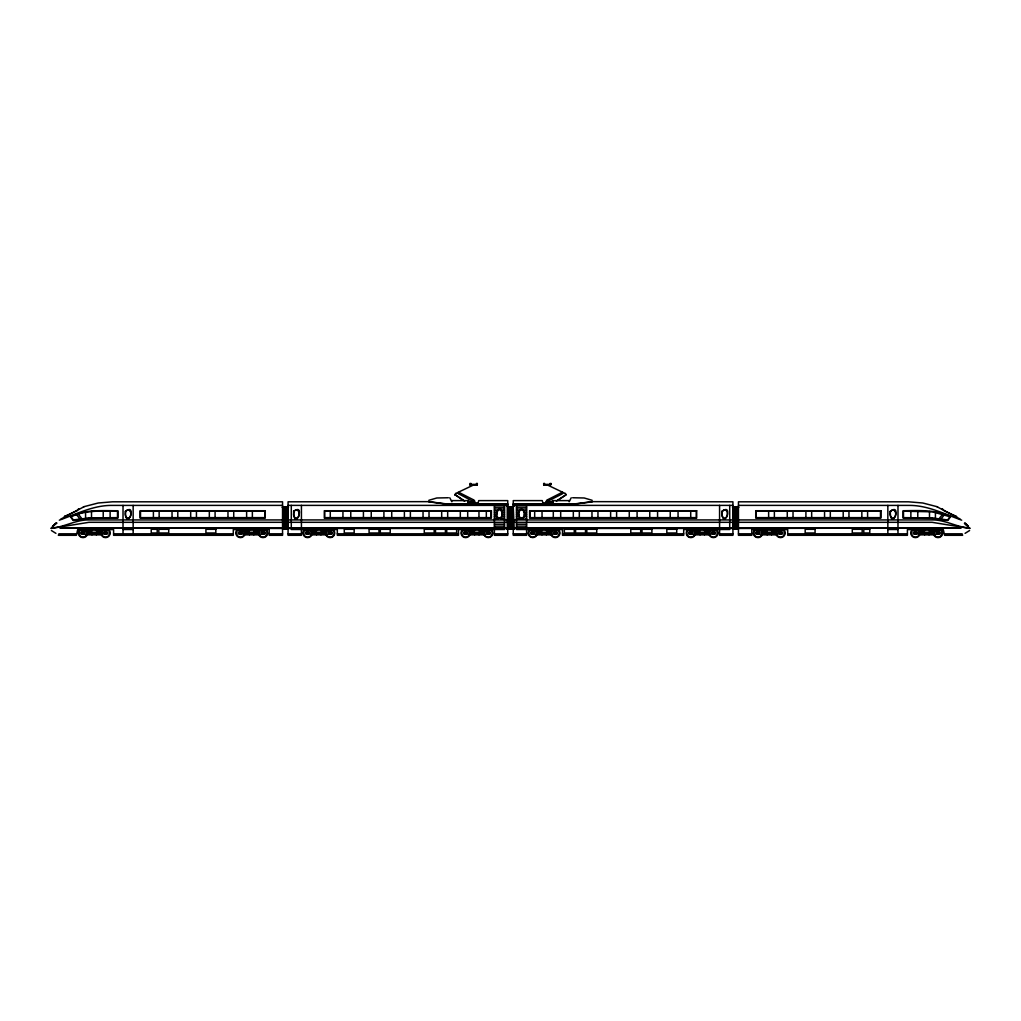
<?xml version="1.0" encoding="UTF-8"?>
<svg xmlns="http://www.w3.org/2000/svg" width="1021" height="1021" viewBox="0 0 1021 1021"><rect width="100%" height="100%" fill="white"/><g stroke="black" fill="none" stroke-linecap="round" stroke-linejoin="round"><path stroke-width="1.5" d="M502.179 516.537C501.49 494.84 489.506 525.892 502.179 516.537L504.514 516.562M522.293 518.515C526.3 517.137 525.253 507.463 520.11 509.632C515.694 514.035 520.225 521.769 526.606 518.477M472.761 501.847L473.68 499.78L474.612 501.847M474.612 500.698L474.331 501.349M546.388 501.847L547.32 499.78L548.239 501.847M548.239 500.698L547.779 501.502M455.685 493.5L455.124 494.93L455.685 493.5L474.114 484.707L473.259 484.707M53.066 526.198L54.036 525.151L53.143 526.236M459.616 493.564C454.639 492.122 463.674 495.185 458.148 492.837L459.399 493.781M967.934 526.198L966.964 525.151L967.921 526.223M556.317 501.145L565.851 494.891L565.417 493.59L546.886 484.707L547.741 484.707M126.004 510.908C122.239 520.327 133.917 520.327 130.165 510.908M294.278 510.908C290.513 520.327 302.19 520.327 298.438 510.908M497.38 510.908C493.615 520.327 505.293 520.327 501.528 510.908M519.472 510.908C515.707 520.327 527.385 520.327 523.62 510.908M722.562 510.908C718.81 520.327 730.487 520.327 726.722 510.908M890.835 510.908C887.083 520.327 898.761 520.327 894.996 510.908M565.315 493.5L565.838 494.598M569.131 501.77L569.527 501.017M571.237 497.75L569.744 500.609L552.374 500.609L551.685 503.136L542.942 503.136L542.253 500.609L513.257 500.609L513.257 535.31L526.606 535.31L526.606 505.382M561.384 493.564L561.805 492.25L562.852 492.837C559.534 495.249 563.758 491.216 561.601 493.781M76.537 511.062L78.694 508.777M463.47 500.418L455.162 494.598M126.017 510.883L128.084 509.67L130.152 510.883M294.29 510.883L296.358 509.67L298.413 510.883M497.393 510.883L499.448 509.67L501.515 510.883M519.485 510.883L521.552 509.67L523.607 510.883M722.587 510.883L724.642 509.67L726.71 510.883M890.848 510.883L892.916 509.67L894.983 510.883M969.593 530.524L965.087 533.345M939.154 518.617L942.766 514.099M941.107 518.872L944.476 514.661M54.93 524.067L52.454 526.542L55.964 523.122M83.352 507.08L84.143 506.633M282.09 507.271L283.008 507.271L283.008 528.482L282.09 528.482M283.008 507.271L283.927 507.271L283.927 528.482L283.008 528.482M283.927 507.271L284.846 507.271L284.846 528.482L283.927 528.482M284.846 507.271L285.765 507.271L285.765 528.482L284.846 528.482M285.765 507.271L286.684 507.271L286.684 528.482L285.765 528.482M286.684 507.271L287.603 507.271L287.603 528.482L286.684 528.482M287.603 507.271L288.535 507.271M288.535 528.482L287.603 528.482M508.203 528.482L507.284 528.482L507.284 507.271L508.203 507.271L508.662 528.916L509.122 507.271L510.041 507.271L510.5 528.916L510.959 507.271L511.878 507.271L512.338 528.916L513.257 506.824L514.188 528.916M508.203 507.271L509.122 507.271M510.041 507.271L510.959 507.271M511.878 507.271L512.797 507.271M509.122 528.482L510.041 528.482M510.959 528.482L511.878 528.482M513.716 528.482L512.797 528.482M732.465 507.271L733.397 507.271L733.397 528.482L732.465 528.482M733.397 507.271L734.316 507.271L734.316 528.482L733.397 528.482M734.316 507.271L735.235 507.271L735.694 528.916L736.154 507.271L737.073 507.271L737.073 528.482L736.154 528.482M735.235 507.271L736.154 507.271M737.073 507.271L737.992 507.271L737.992 528.482L737.073 528.482M737.992 507.271L738.91 507.271M734.316 528.482L735.235 528.482M738.91 528.482L737.992 528.482M55.798 523.211L56.921 523.122L52.454 526.542M83.352 507.08L60.801 519.102M101.692 529.006L98.246 531.545A3.548 3.548 0 0 1 96.357 532.081L99.114 531.162L96.357 530.244M101.794 529.159L98.348 531.699A3.727 3.727 0 0 1 96.357 532.273L91.967 532.273A2.961 2.961 0 0 1 90.218 531.699L86.772 529.159M107.588 530.116L103.338 530.116A2.961 2.961 0 0 0 101.59 530.69L98.144 533.23A3.382 3.382 0 0 1 96.344 533.741L91.992 533.741A2.642 2.642 0 0 1 90.422 533.23L86.976 530.69A2.961 2.961 0 0 0 85.228 530.116L80.978 530.116M259.155 529.006L255.709 531.545A3.548 3.548 0 0 1 253.821 532.081L256.59 531.162L253.821 530.244M259.257 529.159L255.812 531.699A3.727 3.727 0 0 1 253.833 532.273L249.443 532.273A2.961 2.961 0 0 1 247.682 531.699L244.249 529.159M265.052 530.116L260.814 530.116A2.961 2.961 0 0 0 259.053 530.69L255.62 533.23A3.382 3.382 0 0 1 253.808 533.741L249.456 533.741A2.642 2.642 0 0 1 247.886 533.23L244.44 530.69A2.961 2.961 0 0 0 242.692 530.116L238.442 530.116M326.273 529.006L322.827 531.545A3.548 3.548 0 0 1 320.939 532.081L323.695 531.162L320.939 530.244M326.375 529.159L322.93 531.699A3.727 3.727 0 0 1 320.939 532.273L316.548 532.273A2.961 2.961 0 0 1 314.8 531.699L311.354 529.159M484.35 529.006L480.904 531.545A3.548 3.548 0 0 1 479.015 532.081L481.772 531.162L479.015 530.244M484.452 529.159L481.006 531.699A3.727 3.727 0 0 1 479.028 532.273L474.637 532.273A2.961 2.961 0 0 1 472.876 531.699L469.443 529.159M551.468 529.006L548.022 531.545A2.808 2.808 0 0 1 546.363 532.081L551.978 531.162M551.557 529.159L548.124 531.699A2.961 2.961 0 0 1 546.363 532.273L541.972 532.273A3.727 3.727 0 0 1 539.994 531.699L536.548 529.159M557.364 530.116L553.114 530.116A2.961 2.961 0 0 0 551.366 530.69L547.92 533.23A2.642 2.642 0 0 1 546.35 533.741L541.998 533.741A3.382 3.382 0 0 1 540.186 533.23L536.752 530.69A2.961 2.961 0 0 0 534.991 530.116L530.754 530.116M709.544 529.006L706.098 531.545A2.808 2.808 0 0 1 704.439 532.081L710.054 531.162M709.646 529.159L706.2 531.699A2.961 2.961 0 0 1 704.452 532.273L700.061 532.273A3.727 3.727 0 0 1 698.083 531.699L694.625 529.159M715.44 530.116L711.19 530.116A2.961 2.961 0 0 0 709.442 530.69L705.996 533.23A2.642 2.642 0 0 1 704.426 533.741L700.074 533.741A3.382 3.382 0 0 1 698.275 533.23L694.829 530.69A2.961 2.961 0 0 0 693.08 530.116L688.83 530.116M776.649 529.006L773.216 531.545A2.808 2.808 0 0 1 771.544 532.081L774.314 531.162L771.544 530.244M776.751 529.159L773.318 531.699A2.961 2.961 0 0 1 771.557 532.273L767.167 532.273A3.727 3.727 0 0 1 765.188 531.699L761.743 529.159M782.558 530.116L778.308 530.116A2.961 2.961 0 0 0 776.56 530.69L773.114 533.23A2.642 2.642 0 0 1 771.544 533.741L767.192 533.741A3.382 3.382 0 0 1 765.38 533.23L761.947 530.69A2.961 2.961 0 0 0 760.186 530.116L755.948 530.116M934.126 529.006L930.68 531.545A2.808 2.808 0 0 1 929.021 532.081L934.636 531.162M934.228 529.159L930.782 531.699A2.961 2.961 0 0 1 929.033 532.273L924.643 532.273A3.727 3.727 0 0 1 922.652 531.699L919.206 529.159M940.022 530.116L935.772 530.116A2.961 2.961 0 0 0 934.024 530.69L930.578 533.23A2.642 2.642 0 0 1 929.008 533.741L924.656 533.741A3.382 3.382 0 0 1 922.856 533.23L919.411 530.69A2.961 2.961 0 0 0 917.662 530.116L913.412 530.116M557.53 500.418L566.004 494.866M64.31 516.664L67.08 515.311M547.537 499.805L561.435 492.735M548.162 501.043L562.061 493.973M428.833 500.303L436.835 497.98L448.334 497.75M459.22 492.301L458.123 492.786M76.728 510.781L67.169 515.26M64.974 516.281L65.204 516.192A7.121 1.404 0 0 0 64.859 516.332M84.169 506.633L98.233 502.996L112.501 501.809L282.549 501.809L282.549 535.31L269.199 535.31L269.199 529.605L233.286 529.605L233.286 535.31L113.599 535.31L113.599 529.605L77.698 529.605L76.371 535.31L58.363 535.31L58.924 533.817L76.715 533.817M86.364 531.162L91.979 530.244M249.456 530.244L246.686 531.162L249.456 532.081A2.808 2.808 0 0 1 247.784 531.545L244.351 529.006M310.946 531.162L316.561 530.244M469.022 531.162L474.637 530.244M541.985 530.244L539.228 531.162L541.985 532.081A3.548 3.548 0 0 1 540.096 531.545L536.65 529.006M700.061 530.244L697.305 531.162L700.061 532.081A3.548 3.548 0 0 1 698.173 531.545L694.727 529.006M767.179 530.244L764.41 531.162L767.179 532.081A3.548 3.548 0 0 1 765.291 531.545L761.845 529.006M924.643 530.244L921.886 531.162L924.643 532.081A3.548 3.548 0 0 1 922.754 531.545L919.308 529.006M59.307 520.174C76.652 514.035 93.473 505.089 112.501 505.408L282.549 505.382M105.559 532.081C102.7 534.315 108.571 533.906 105.559 531.762M240.471 532.081C237.612 534.315 243.483 533.906 240.471 531.762M330.14 532.081C327.269 534.315 333.152 533.906 330.14 531.762M690.86 532.081C687.988 534.315 693.872 533.906 690.86 531.762M780.529 532.081C777.657 534.315 783.528 533.906 780.529 531.762M915.441 532.081C912.57 534.315 918.441 533.906 915.441 531.762M592.295 501.809L574.568 504.144L513.257 504.221M470.043 484.401L477.318 484.401M543.683 484.401L550.957 484.401M470.694 485.052L476.679 485.052M544.321 485.052L550.306 485.052M572.666 497.75L584.165 497.98L592.167 500.303M467.707 501.847L475.071 502.306L467.707 502.306M553.293 501.847L545.929 501.847L553.293 502.306M472.774 502.651L474.586 502.651M546.414 502.651L548.226 502.651M472.774 502.881L474.586 502.881M546.414 502.881L548.226 502.881M472.774 503.111L474.586 503.111M546.414 503.111L548.226 503.111M468.46 503.455L477.892 503.455M543.108 503.455L552.54 503.455M507.743 503.991L446.432 503.915L428.794 501.643L288.075 501.809L288.075 535.31L301.425 535.31L301.425 505.382M513.257 503.991L574.568 503.915L592.206 501.643L732.925 501.809L732.925 535.31L719.575 535.31L719.575 505.382M507.743 504.221L446.432 504.144L428.705 501.809M288.075 505.382L507.743 505.382M513.257 505.382L732.925 505.382M738.451 505.382L908.499 505.408C927.527 505.089 944.348 514.035 961.693 520.174M506.812 506.365L507.743 506.365M513.257 506.365L514.188 506.365M494.394 507.195L504.514 507.195M516.486 507.195L526.606 507.195M494.394 509.02L504.514 509.02M516.486 509.02L526.606 509.02M494.394 510.883L496.908 510.883M502 510.883L504.514 510.883M516.486 510.883L519 510.883M524.092 510.883L526.606 510.883M494.394 512.759L496.691 512.759M502.217 512.759L504.514 512.759M516.486 512.759L518.783 512.759M524.309 512.759L526.606 512.759M494.394 514.661L496.691 514.661M502.217 514.661L504.514 514.661M516.486 514.661L518.783 514.661M524.309 514.661L526.606 514.661M494.394 516.562L496.742 516.562M516.486 516.562L518.834 516.562M524.258 516.562L526.606 516.562M494.394 518.477L498.618 518.477M500.29 518.477L504.514 518.477M516.486 518.477L520.71 518.477M282.549 519.931L88.878 519.931C75.72 519.638 64.093 527.423 51.178 527.997M288.075 519.931L507.743 519.931M513.257 519.931L732.925 519.931M738.451 519.931L932.122 519.931C945.28 519.638 956.907 527.423 969.822 527.997M282.549 522.318L88.878 522.318L51.05 528.457M288.075 522.318L507.743 522.318M513.257 522.318L732.925 522.318M738.451 522.318L932.122 522.318L969.95 528.457M494.394 524.22L504.514 524.22M516.486 524.22L526.606 524.22M967.283 525.253C971.265 529.261 961.731 522.267 965.202 523.211M494.394 526.121L504.514 526.121M516.486 526.121L526.606 526.121M282.549 527.997L59.869 527.972L282.549 528.457M288.075 527.997L507.743 527.997M513.257 527.997L732.925 527.997M738.451 527.997L961.131 527.972L738.451 528.457M288.075 528.457L507.743 528.457M513.257 528.457L732.925 528.457M123.018 529.491L133.151 529.491M301.425 529.491L291.291 529.491L291.291 505.382M494.394 529.491L504.514 529.491L504.514 505.382M506.812 529.376L507.743 529.376M513.257 529.376L514.188 529.376M526.606 529.491L516.486 529.491L516.486 505.382M719.575 529.491L729.709 529.491L729.709 505.382M887.849 529.491L897.982 529.491M301.425 529.605L337.326 529.605L337.326 535.31L458.48 535.31L458.48 529.605L494.394 529.605M526.606 529.605L562.52 529.605L562.52 535.31L683.674 535.31L683.674 529.605L719.575 529.605M92.132 529.784L96.204 529.784M249.596 529.784L253.68 529.784M316.701 529.784L320.785 529.784M474.791 529.784L478.875 529.784M542.125 529.784L546.209 529.784M700.215 529.784L704.299 529.784M767.32 529.784L771.404 529.784M924.796 529.784L928.868 529.784M305.56 530.116L309.81 530.116A2.961 2.961 0 0 1 311.558 530.69L315.004 533.23A2.642 2.642 0 0 0 316.574 533.741L320.926 533.741A3.382 3.382 0 0 0 322.725 533.23L326.171 530.69A2.961 2.961 0 0 1 327.92 530.116L332.17 530.116M463.636 530.116L467.886 530.116A2.961 2.961 0 0 1 469.634 530.69L473.08 533.23A2.642 2.642 0 0 0 474.65 533.741L479.002 533.741A3.382 3.382 0 0 0 480.814 533.23L484.248 530.69A2.961 2.961 0 0 1 486.009 530.116L490.246 530.116M80.799 530.307L85.215 530.307A2.808 2.808 0 0 1 86.874 530.843L90.32 533.383A2.808 2.808 0 0 0 91.979 533.932L91.979 534.851M107.767 530.307L103.351 530.307A2.808 2.808 0 0 0 101.692 530.843L98.246 533.383A3.548 3.548 0 0 1 96.357 533.932L96.357 534.851M238.263 530.307L242.679 530.307A2.808 2.808 0 0 1 244.351 530.843L247.784 533.383A2.808 2.808 0 0 0 249.456 533.932L249.456 534.851M265.243 530.307L260.814 530.307A2.808 2.808 0 0 0 259.155 530.843L255.709 533.383A3.548 3.548 0 0 1 253.821 533.932L253.821 534.851M305.381 530.307L309.797 530.307A2.808 2.808 0 0 1 311.456 530.843L314.902 533.383A2.808 2.808 0 0 0 316.561 533.932L316.561 534.851M332.348 530.307L327.932 530.307A2.808 2.808 0 0 0 326.273 530.843L322.827 533.383A3.548 3.548 0 0 1 320.939 533.932L320.939 534.851M463.457 530.307L467.873 530.307A2.808 2.808 0 0 1 469.532 530.843L472.978 533.383A2.808 2.808 0 0 0 474.637 533.932L474.637 534.851M490.437 530.307L486.009 530.307A2.808 2.808 0 0 0 484.35 530.843L480.904 533.383A3.548 3.548 0 0 1 479.015 533.932L479.015 534.851M530.563 530.307L534.991 530.307A2.808 2.808 0 0 1 536.65 530.843L540.096 533.383A3.548 3.548 0 0 0 541.985 533.932L541.985 534.851M557.543 530.307L553.127 530.307A2.808 2.808 0 0 0 551.468 530.843L548.022 533.383A2.808 2.808 0 0 1 546.363 533.932L546.363 534.851M688.652 530.307L693.068 530.307A2.808 2.808 0 0 1 694.727 530.843L698.173 533.383A3.548 3.548 0 0 0 700.061 533.932L700.061 534.851M715.619 530.307L711.203 530.307A2.808 2.808 0 0 0 709.544 530.843L706.098 533.383A2.808 2.808 0 0 1 704.439 533.932L704.439 534.851M755.757 530.307L760.186 530.307A2.808 2.808 0 0 1 761.845 530.843L765.291 533.383A3.548 3.548 0 0 0 767.179 533.932L767.179 534.851M782.737 530.307L778.321 530.307A2.808 2.808 0 0 0 776.649 530.843L773.216 533.383A2.808 2.808 0 0 1 771.544 533.932L771.544 534.851M913.233 530.307L917.649 530.307A2.808 2.808 0 0 1 919.308 530.843L922.754 533.383A3.548 3.548 0 0 0 924.643 533.932L924.643 534.851M940.201 530.307L935.785 530.307A2.808 2.808 0 0 0 934.126 530.843L930.68 533.383A2.808 2.808 0 0 1 929.021 533.932L929.021 534.851M241.301 531.162L242.488 531.162M778.513 531.162L779.699 531.162M88.559 532.081L80.799 532.081L80.799 533.932L107.767 533.932L107.767 532.081L100.007 532.081M246.023 532.081L238.263 532.081L238.263 533.932L265.243 533.932L265.243 532.081L257.471 532.081M313.141 532.081L305.381 532.081L305.381 533.932L332.348 533.932L332.348 532.081L324.589 532.081M471.217 532.081L463.457 532.081L463.457 533.932L490.437 533.932L490.437 532.081L482.665 532.081M538.335 532.081L530.563 532.081L530.563 533.932L557.543 533.932L557.543 532.081L549.783 532.081M696.411 532.081L688.652 532.081L688.652 533.932L715.619 533.932L715.619 532.081L707.859 532.081M763.529 532.081L755.757 532.081L755.757 533.932L782.737 533.932L782.737 532.081L774.977 532.081M920.993 532.081L913.233 532.081L913.233 533.932L940.201 533.932L940.201 532.081L932.441 532.081M113.599 533.817L233.286 533.817M269.199 533.817L282.549 533.817M288.075 533.817L301.425 533.817M337.326 533.817L458.48 533.817M494.394 533.817L507.743 533.817M513.257 533.817L526.606 533.817M562.52 533.817L683.674 533.817M719.575 533.817L732.925 533.817M738.451 533.817L751.801 533.817M787.714 533.817L907.401 533.817M944.285 533.817L962.076 533.817L962.637 535.31L944.629 535.31L943.302 529.605L907.401 529.605L907.401 535.31L787.714 535.31L787.714 529.605L751.801 529.605L751.801 535.31L738.451 535.31L738.451 501.809L908.499 501.809L922.767 502.996L936.831 506.633M86.326 534.851L102.138 534.851M243.789 534.851L259.615 534.851M310.907 534.851L326.72 534.851M468.984 534.851L484.796 534.851M536.204 534.851L552.016 534.851M694.28 534.851L710.093 534.851M761.385 534.851L777.211 534.851M918.862 534.851L934.674 534.851M55.913 533.345L51.407 530.524M960.199 519.102L937.648 507.08M929.021 530.244L931.777 531.162M704.439 530.244L707.196 531.162M546.363 530.244L549.119 531.162M471.881 531.162L474.637 532.081A2.808 2.808 0 0 1 472.978 531.545L469.532 529.006M313.804 531.162L316.561 532.081A2.808 2.808 0 0 1 314.902 531.545L311.456 529.006M89.223 531.162L91.979 532.081A2.808 2.808 0 0 1 90.32 531.545L86.874 529.006M953.92 515.311L956.69 516.664M953.895 515.299L944.272 510.781L942.306 508.777M562.877 492.786L561.78 492.301M936.857 506.633L937.648 507.08M459.565 492.735L473.463 499.805M458.94 493.973L473.221 501.502M455.034 494.815L464.683 501.145M965.036 523.122L967.398 525.305M966.07 524.067L968.495 526.542M78.234 514.099L81.846 518.617M76.524 514.661L79.893 518.872M546.669 501.349L546.388 500.698M449.763 497.75L451.256 500.609L468.626 500.609L469.315 503.136L478.058 503.136L478.747 500.609L507.743 500.609L507.743 535.31L494.394 535.31L494.394 505.382M451.473 501.017L451.869 501.77M938.912 532.081L938.912 533.932M936.882 532.081L936.882 533.932M935.427 512.338L935.427 518.209M929.493 511.508L929.493 517.8M917.777 511.189L917.777 517.634M916.552 532.081L916.552 533.932M914.522 532.081L914.522 533.932M910.872 511.189L910.872 517.634M897.982 505.408L897.982 533.817M887.849 505.408L887.849 533.817M867.595 511.189L867.595 517.634M861.852 511.189L861.852 517.634M848.962 511.189L848.962 517.634M843.206 511.189L843.206 517.634M830.315 511.189L830.315 517.634M824.56 511.189L824.56 517.634M811.669 511.189L811.669 517.634M805.914 511.189L805.914 517.634M793.023 511.189L793.023 517.634M787.268 511.189L787.268 517.634M781.435 532.081L781.435 533.932M779.406 532.081L779.406 533.932M774.377 511.189L774.377 517.634M768.634 511.189L768.634 517.634M759.088 532.081L759.088 533.932M757.059 532.081L757.059 533.932M737.532 506.824L737.532 528.916M736.613 506.824L736.613 528.916M735.694 506.824L735.694 528.916M734.775 506.824L734.775 528.916M733.857 506.824L733.857 528.916M714.33 532.081L714.33 533.932M712.301 532.081L712.301 533.932M691.97 532.081L691.97 533.932M690.719 511.189L690.719 517.634M689.954 532.081L689.954 533.932M678.059 511.189L678.059 517.634M670.235 511.189L670.235 517.634M657.575 511.189L657.575 517.634M649.752 511.189L649.752 517.634M637.091 511.189L637.091 517.634M629.268 511.189L629.268 517.634M616.607 511.189L616.607 517.634M610.622 511.189L610.622 517.634M597.961 511.189L597.961 517.634M591.976 511.189L591.976 517.634M579.315 511.189L579.315 517.634M573.33 511.189L573.33 517.634M560.682 511.189L560.682 517.634M556.241 532.081L556.241 533.932M554.212 532.081L554.212 533.932M553.305 511.189L553.305 517.634M550.957 483.392L550.957 484.592L550.128 484.592L550.128 483.392M544.512 483.392L544.512 484.592L543.683 484.592L543.683 483.392M542.036 511.189L542.036 517.634M534.672 511.189L534.672 517.634M533.894 532.081L533.894 533.932M531.864 532.081L531.864 533.932M512.338 506.824L512.338 528.916M511.419 506.824L511.419 528.916M510.5 506.824L510.5 528.916M509.581 506.824L509.581 528.916M508.662 506.824L508.662 528.916M489.136 532.081L489.136 533.932M487.106 532.081L487.106 533.932M486.328 511.189L486.328 517.634M478.964 511.189L478.964 517.634M477.318 483.392L477.318 484.592L476.488 484.592L476.488 483.392M470.872 483.392L470.872 484.592L470.043 484.592L470.043 483.392M467.695 511.189L467.695 517.634M466.788 532.081L466.788 533.932M464.759 532.081L464.759 533.932M460.318 511.189L460.318 517.634M447.67 511.189L447.67 517.634M441.685 511.189L441.685 517.634M429.024 511.189L429.024 517.634M423.039 511.189L423.039 517.634M410.378 511.189L410.378 517.634M404.393 511.189L404.393 517.634M391.732 511.189L391.732 517.634M383.909 511.189L383.909 517.634M371.248 511.189L371.248 517.634M363.425 511.189L363.425 517.634M350.765 511.189L350.765 517.634M342.941 511.189L342.941 517.634M331.046 532.081L331.046 533.932M330.281 511.189L330.281 517.634M329.03 532.081L329.03 533.932M308.699 532.081L308.699 533.932M306.67 532.081L306.67 533.932M287.143 506.824L287.143 528.916M286.225 506.824L286.225 528.916M285.306 506.824L285.306 528.916M284.387 506.824L284.387 528.916M283.468 506.824L283.468 528.916M263.941 532.081L263.941 533.932M261.912 532.081L261.912 533.932M252.366 511.189L252.366 517.634M246.623 511.189L246.623 517.634M241.594 532.081L241.594 533.932M239.565 532.081L239.565 533.932M233.732 511.189L233.732 517.634M227.977 511.189L227.977 517.634M215.086 511.189L215.086 517.634M209.331 511.189L209.331 517.634M196.44 511.189L196.44 517.634M190.685 511.189L190.685 517.634M177.794 511.189L177.794 517.634M172.039 511.189L172.039 517.634M159.148 511.189L159.148 517.634M153.405 511.189L153.405 517.634M133.151 505.408L133.151 533.817M123.018 505.408L123.018 533.817M110.128 511.189L110.128 517.634M106.478 532.081L106.478 533.932M104.448 532.081L104.448 533.932M103.223 511.189L103.223 517.634M91.507 511.508L91.507 517.8M85.573 512.338L85.573 518.209M84.118 532.081L84.118 533.932M82.088 532.081L82.088 533.932M955.796 516.192A7.121 1.404 0 0 1 956.141 516.332M941.247 529.746A4.607 4.607 0 0 1 941.528 535.961A4.607 4.607 0 0 1 935.351 536.778A4.607 4.607 0 0 1 934.011 530.703M940.06 529.427A4.135 4.135 0 0 1 940.06 536.587A4.135 4.135 0 0 1 933.858 533M933.998 531.941A4.135 4.135 0 0 1 935.925 529.427M919.423 530.703A4.607 4.607 0 0 1 918.083 536.778A4.607 4.607 0 0 1 911.919 535.961A4.607 4.607 0 0 1 912.187 529.746M919.576 533A4.135 4.135 0 0 1 913.374 536.587A4.135 4.135 0 0 1 913.374 529.427M917.509 529.427A4.135 4.135 0 0 1 919.436 531.941M783.783 529.746A4.607 4.607 0 0 1 784.051 535.961A4.607 4.607 0 0 1 777.887 536.778A4.607 4.607 0 0 1 776.534 530.703M782.597 529.427A4.135 4.135 0 0 1 782.597 536.587A4.135 4.135 0 0 1 776.394 533M776.534 531.941A4.135 4.135 0 0 1 778.461 529.427M761.96 530.703A4.607 4.607 0 0 1 760.607 536.778A4.607 4.607 0 0 1 754.442 535.961A4.607 4.607 0 0 1 754.71 529.746M762.113 533A4.135 4.135 0 0 1 755.897 536.587A4.135 4.135 0 0 1 755.897 529.427M760.045 529.427A4.135 4.135 0 0 1 761.972 531.941M537.378 533A4.607 4.607 0 0 1 531.022 537.263A4.607 4.607 0 0 1 529.529 529.746M536.918 533A4.135 4.135 0 0 1 530.703 536.587A4.135 4.135 0 0 1 530.703 529.427M534.851 529.427A4.135 4.135 0 0 1 536.778 531.941M558.589 529.746A4.607 4.607 0 0 1 558.857 535.961A4.607 4.607 0 0 1 552.693 536.778A4.607 4.607 0 0 1 551.353 530.703M557.402 529.427A4.135 4.135 0 0 1 557.402 536.587A4.135 4.135 0 0 1 551.2 533M551.34 531.941A4.135 4.135 0 0 1 553.267 529.427M716.665 529.746A4.607 4.607 0 0 1 716.946 535.961A4.607 4.607 0 0 1 710.769 536.778A4.607 4.607 0 0 1 709.429 530.703M715.479 529.427A4.135 4.135 0 0 1 715.479 536.587A4.135 4.135 0 0 1 709.276 533M709.416 531.941A4.135 4.135 0 0 1 711.343 529.427M694.842 530.703A4.607 4.607 0 0 1 693.501 536.778A4.607 4.607 0 0 1 687.337 535.961A4.607 4.607 0 0 1 687.605 529.746M694.995 533A4.135 4.135 0 0 1 688.792 536.587A4.135 4.135 0 0 1 688.792 529.427M692.927 529.427A4.135 4.135 0 0 1 694.854 531.941M86.989 530.703A4.607 4.607 0 0 1 85.649 536.778A4.607 4.607 0 0 1 79.472 535.961A4.607 4.607 0 0 1 79.753 529.746M87.142 533A4.135 4.135 0 0 1 80.94 536.587A4.135 4.135 0 0 1 80.94 529.427M85.075 529.427A4.135 4.135 0 0 1 87.002 531.941M108.813 529.746A4.607 4.607 0 0 1 109.081 535.961A4.607 4.607 0 0 1 102.917 536.778A4.607 4.607 0 0 1 101.577 530.703M107.626 529.427A4.135 4.135 0 0 1 107.626 536.587A4.135 4.135 0 0 1 101.424 533M101.564 531.941A4.135 4.135 0 0 1 103.491 529.427M244.466 530.703A4.607 4.607 0 0 1 243.113 536.778A4.607 4.607 0 0 1 236.949 535.961A4.607 4.607 0 0 1 237.217 529.746M244.606 533A4.135 4.135 0 0 1 238.404 536.587A4.135 4.135 0 0 1 238.404 529.427M242.539 529.427A4.135 4.135 0 0 1 244.466 531.941M266.29 529.746A4.607 4.607 0 0 1 266.558 535.961A4.607 4.607 0 0 1 260.393 536.778A4.607 4.607 0 0 1 259.04 530.703M265.103 529.427A4.135 4.135 0 0 1 265.103 536.587A4.135 4.135 0 0 1 258.887 533M259.028 531.941A4.135 4.135 0 0 1 260.955 529.427M491.471 529.746A4.607 4.607 0 0 1 489.978 537.263A4.607 4.607 0 0 1 483.622 533M490.297 529.427A4.135 4.135 0 0 1 490.297 536.587A4.135 4.135 0 0 1 484.082 533M484.222 531.941A4.135 4.135 0 0 1 486.149 529.427M469.647 530.703A4.607 4.607 0 0 1 468.307 536.778A4.607 4.607 0 0 1 462.143 535.961A4.607 4.607 0 0 1 462.411 529.746M469.8 533A4.135 4.135 0 0 1 463.598 536.587A4.135 4.135 0 0 1 463.598 529.427M467.733 529.427A4.135 4.135 0 0 1 469.66 531.941M311.571 530.703A4.607 4.607 0 0 1 310.231 536.778A4.607 4.607 0 0 1 304.054 535.961A4.607 4.607 0 0 1 304.335 529.746M311.724 533A4.135 4.135 0 0 1 305.521 536.587A4.135 4.135 0 0 1 305.521 529.427M309.657 529.427A4.135 4.135 0 0 1 311.584 531.941M333.395 529.746A4.607 4.607 0 0 1 333.663 535.961A4.607 4.607 0 0 1 327.499 536.778A4.607 4.607 0 0 1 326.158 530.703M332.208 529.427A4.135 4.135 0 0 1 332.208 536.587A4.135 4.135 0 0 1 326.005 533M326.146 531.941A4.135 4.135 0 0 1 328.073 529.427M125.353 511.368C126.042 533.064 138.026 502 125.353 511.368M293.627 511.368C294.316 533.064 306.3 502 293.627 511.368M721.924 511.368C722.6 533.064 734.597 502 721.924 511.368M890.197 511.368C890.874 533.064 902.87 502 890.197 511.368M82.114 532.771C83.237 536.28 84.845 530.282 82.114 532.771M262.142 532.771C263.265 536.28 264.873 530.282 262.142 532.771M306.696 532.771C307.819 536.28 309.427 530.282 306.696 532.771M464.772 532.771C465.908 536.28 467.516 530.282 464.772 532.771M473.246 500.584L474.127 500.813L473.246 500.584M487.336 532.771C488.459 536.28 490.067 530.282 487.336 532.771M531.89 532.771C533.013 536.28 534.621 530.282 531.89 532.771M546.873 500.584L547.754 500.813L546.873 500.584M554.441 532.771C555.577 536.28 557.172 530.282 554.441 532.771M712.53 532.771C713.653 536.28 715.262 530.282 712.53 532.771M757.084 532.771C758.207 536.28 759.815 530.282 757.084 532.771M937.112 532.771C938.235 536.28 939.843 530.282 937.112 532.771M949.977 516.741L947.654 519.944L931.56 517.902L903.508 517.634L903.508 511.189L932.607 511.84L949.977 516.741M950.704 516.537L947.858 520.442L931.535 518.362L903.049 518.094L903.049 510.73C919.002 510.538 935.849 509.505 950.704 516.537M74.661 514.775L70.296 516.537L73.142 520.442L89.465 518.362L117.951 518.094L117.951 510.73C103.504 510.806 88.457 509.453 74.661 514.775M74.814 515.209L71.023 516.741L73.346 519.944L89.44 517.902L117.492 517.634L117.492 511.189C103.249 511.24 88.419 509.951 74.814 515.209M470.694 483.66L470.234 485.281L470.694 483.66M477.139 483.66L476.679 485.281L477.139 483.66M544.321 483.66L543.861 485.281L544.321 483.66M550.766 483.66L550.306 485.281L550.766 483.66M265.256 510.73L140.056 510.73L140.056 518.094L265.256 518.094L265.256 510.73M491.395 510.73L324.295 510.73L324.295 518.094L491.395 518.094L491.395 510.73M696.705 510.73L529.605 510.73L529.605 518.094L696.705 518.094L696.705 510.73M880.944 510.73L755.744 510.73L755.744 518.094L880.944 518.094L880.944 510.73M264.796 511.189L140.515 511.189L140.515 517.634L264.796 517.634L264.796 511.189M490.935 511.189L324.755 511.189L324.755 517.634L490.935 517.634L490.935 511.189M696.245 511.189L530.065 511.189L530.065 517.634L696.245 517.634L696.245 511.189M880.485 511.189L756.204 511.189L756.204 517.634L880.485 517.634L880.485 511.189M157.208 529.299L151.223 529.299L151.223 532.988L157.208 532.988L157.208 529.299M168.72 529.299L158.817 529.299L158.817 532.988L168.72 532.988L168.72 529.299M215.827 529.299L205.923 529.299L205.923 532.988L215.827 532.988L215.827 529.299M354.172 529.299L344.281 529.299L344.281 532.988L354.172 532.988L354.172 529.299M378.982 529.299L369.091 529.299L369.091 532.988L378.982 532.988L378.982 529.299M390.213 529.299L380.323 529.299L380.323 532.988L390.213 532.988L390.213 529.299M434.18 529.299L424.277 529.299L424.277 532.988L434.18 532.988L434.18 529.299M445.411 529.299L435.508 529.299L435.508 532.988L445.411 532.988L445.411 529.299M456.642 529.299L446.739 529.299L446.739 532.988L456.642 532.988L456.642 529.299M574.261 529.299L564.358 529.299L564.358 532.988L574.261 532.988L574.261 529.299M585.492 529.299L575.589 529.299L575.589 532.988L585.492 532.988L585.492 529.299M596.723 529.299L586.82 529.299L586.82 532.988L596.723 532.988L596.723 529.299M640.678 529.299L630.787 529.299L630.787 532.988L640.678 532.988L640.678 529.299M651.909 529.299L642.018 529.299L642.018 532.988L651.909 532.988L651.909 529.299M676.719 529.299L666.828 529.299L666.828 532.988L676.719 532.988L676.719 529.299M815.077 529.299L805.173 529.299L805.173 532.988L815.077 532.988L815.077 529.299M862.183 529.299L852.28 529.299L852.28 532.988L862.183 532.988L862.183 529.299M869.777 529.299L863.792 529.299L863.792 532.988L869.777 532.988L869.777 529.299"/></g></svg>
